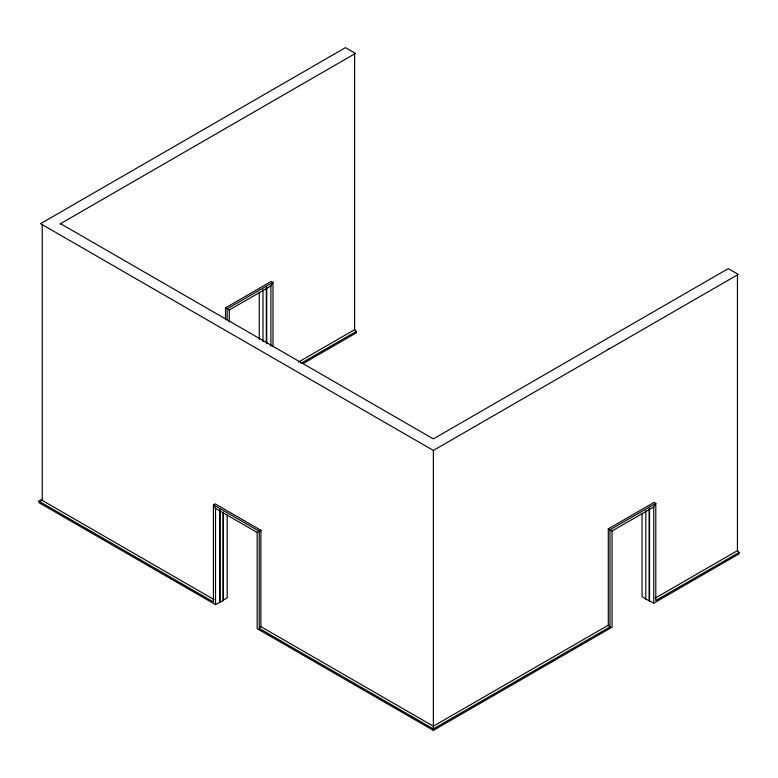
<?xml version="1.0" encoding="UTF-8"?>
<svg xmlns="http://www.w3.org/2000/svg" width="778" height="778" viewBox="0 0 778 778"><rect width="100%" height="100%" fill="white"/><g stroke="black" fill="none" stroke-linecap="round" stroke-linejoin="round"><path stroke-width="1.17" d="M270.909 346.074L270.909 285.954L272.99 282.346L271.327 281.383L225.513 307.835L225.513 319.884M645.798 510.621L645.798 599.07L653.715 603.154L653.715 506.955L655.796 503.356L654.123 502.394L608.308 528.846L608.308 625.211L609.971 626.961L433.365 728.928L259.249 628.41L259.249 531.248L213.425 504.796L213.425 601.948L38.9 501.188L38.9 502.627L215.516 604.594L223.422 600.509L223.422 512.06M259.249 628.41L260.912 626.65L260.912 530.285L215.098 503.833L213.425 504.796L215.516 508.404L215.516 604.594M59.945 224.015L355.468 53.4L345.471 47.633L40.563 223.665L433.365 450.443L738.264 274.41L728.266 268.634L433.365 438.899L60.558 223.665M225.513 307.835L229.257 310.004L270.909 285.954M42.051 499.369L38.9 501.188L42.236 500.4L214.047 599.595M298.402 362.12L354.632 329.648L354.632 53.877M301.115 363.268L356.305 331.409L354.632 329.648M303.196 363.511L356.305 332.848L356.305 331.409M608.308 528.846L612.053 531.004L612.053 627.204L433.365 730.367L257.168 628.643L257.168 532.453L260.912 530.285M223.014 512.488L223.014 600.266L227.176 597.864L227.176 514.9M612.053 531.004L653.715 506.955M645.798 599.07L642.045 596.425L642.045 513.451M608.308 625.211L433.365 726.214L260.912 626.65M655.164 598.156L737.437 550.659L737.437 274.887M737.437 550.659L739.1 552.409L655.796 600.509L655.796 503.356L609.971 529.808L609.971 626.961M653.715 603.154L739.1 553.858L739.1 552.409M215.516 508.404L257.168 532.453M649.542 508.16L649.542 600.752M649.124 508.909L649.124 600.986M608.308 348.476L608.308 349.439M433.365 450.443L433.365 730.367M272.99 346.716L272.99 282.346L227.176 308.798L227.176 319.729M266.747 287.15L266.747 343.672M266.329 287.909L266.329 342.427M262.993 289.611L262.993 341.717M259.249 292.45L259.249 339.344M229.257 310.004L229.257 322.024M220.096 510.3L220.096 602.435M219.678 509.609L219.678 602.191M42.236 224.628L42.236 500.4"/></g></svg>
